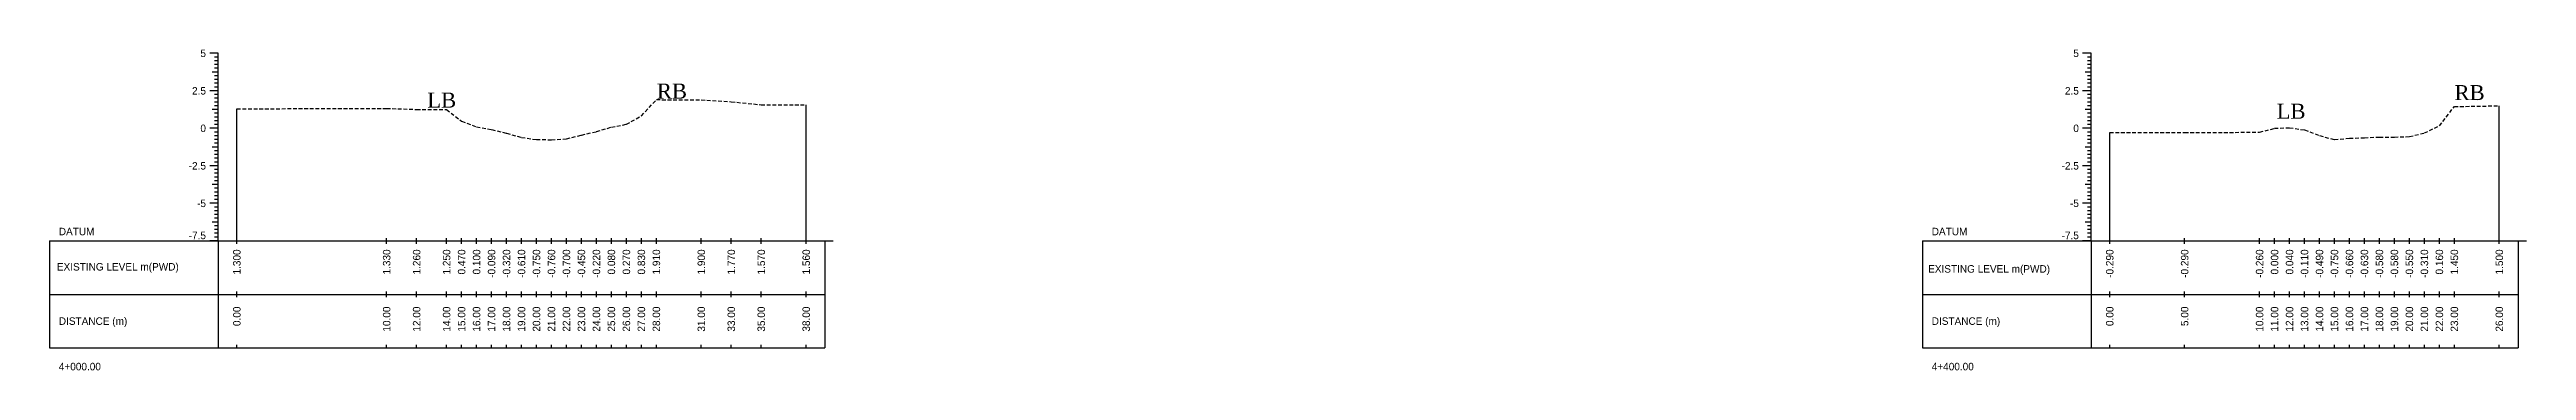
# Model space of a CAD drawing. Header units: inches. Extents: x 6579 to 9220, y -2276 to -1013.
# Drawn here: x 8655.2 to 8820.5, y -1119.5 to -1098.1 of the extents above; entities that cross this region are included whole.
import ezdxf
from ezdxf.enums import TextEntityAlignment as Align

# ---------------------------------------------------------------- set-up
doc = ezdxf.new("R2010")
doc.units = ezdxf.units.IN
doc.header["$MEASUREMENT"] = 0
doc.linetypes.add('HIDDEN', pattern=[0.375, 0.25, -0.125])
doc.layers.add('CS_Drawing', color=7, linetype='Continuous')
doc.layers.add('GL', color=3, linetype='HIDDEN')
doc.styles.add('romans', font='romans.shx')

msp = doc.modelspace()

# ---------------------------------------------------------------- linework, layer by layer
at = {"layer": 'CS_Drawing'}
for p, q in [((8666.45, -1098.39), (8665.89, -1098.39)), ((8666.45, -1098.39), (8666.06, -1098.39)), ((8666.45, -1098.39), (8666.22, -1098.39)), ((8666.45, -1098.64), (8666.22, -1098.64)), ((8666.45, -1098.89), (8666.22, -1098.89)), ((8666.45, -1099.14), (8666.22, -1099.14)), ((8666.45, -1110.89), (8666.45, -1098.39)), ((8791.45, -1098.39), (8790.89, -1098.39)), ((8791.45, -1098.39), (8791.06, -1098.39)), ((8791.45, -1098.39), (8791.22, -1098.39)), ((8791.45, -1098.64), (8791.22, -1098.64)), ((8791.45, -1098.89), (8791.22, -1098.89)), ((8791.45, -1099.14), (8791.22, -1099.14)), ((8791.45, -1110.89), (8791.45, -1098.39)), ((8666.45, -1100.89), (8665.89, -1100.89)), ((8666.45, -1099.64), (8666.06, -1099.64)), ((8666.45, -1100.89), (8666.06, -1100.89)), ((8666.45, -1099.39), (8666.22, -1099.39)), ((8666.45, -1099.64), (8666.22, -1099.64)), ((8666.45, -1099.89), (8666.22, -1099.89)), ((8666.45, -1100.14), (8666.22, -1100.14)), ((8666.45, -1100.39), (8666.22, -1100.39)), ((8666.45, -1100.64), (8666.22, -1100.64)), ((8666.45, -1100.89), (8666.22, -1100.89)), ((8791.45, -1100.89), (8790.89, -1100.89)), ((8791.45, -1099.64), (8791.06, -1099.64)), ((8791.45, -1100.89), (8791.06, -1100.89)), ((8791.45, -1099.39), (8791.22, -1099.39)), ((8791.45, -1099.64), (8791.22, -1099.64)), ((8791.45, -1099.89), (8791.22, -1099.89)), ((8791.45, -1100.14), (8791.22, -1100.14)), ((8791.45, -1100.39), (8791.22, -1100.39)), ((8791.45, -1100.64), (8791.22, -1100.64)), ((8791.45, -1100.89), (8791.22, -1100.89)), ((8666.45, -1102.14), (8666.06, -1102.14)), ((8666.45, -1101.14), (8666.22, -1101.14)), ((8666.45, -1101.39), (8666.22, -1101.39)), ((8666.45, -1101.64), (8666.22, -1101.64)), ((8666.45, -1101.89), (8666.22, -1101.89)), ((8666.45, -1102.14), (8666.22, -1102.14)), ((8666.45, -1102.39), (8666.22, -1102.39)), ((8667.7, -1110.89), (8667.7, -1102.09)), ((8705.7, -1110.89), (8705.7, -1101.83)), ((8791.45, -1102.14), (8791.06, -1102.14)), ((8791.45, -1101.14), (8791.22, -1101.14)), ((8791.45, -1101.39), (8791.22, -1101.39)), ((8791.45, -1101.64), (8791.22, -1101.64)), ((8791.45, -1101.89), (8791.22, -1101.89)), ((8791.45, -1102.14), (8791.22, -1102.14)), ((8791.45, -1102.39), (8791.22, -1102.39)), ((8818.7, -1110.89), (8818.7, -1101.89)), ((8666.45, -1103.39), (8665.89, -1103.39)), ((8666.45, -1103.39), (8666.06, -1103.39)), ((8666.45, -1102.64), (8666.22, -1102.64)), ((8666.45, -1102.89), (8666.22, -1102.89)), ((8666.45, -1103.14), (8666.22, -1103.14)), ((8666.45, -1103.39), (8666.22, -1103.39)), ((8666.45, -1103.64), (8666.22, -1103.64)), ((8666.45, -1103.89), (8666.22, -1103.89)), ((8666.45, -1104.14), (8666.22, -1104.14)), ((8791.45, -1103.39), (8790.89, -1103.39)), ((8791.45, -1103.39), (8791.06, -1103.39)), ((8791.45, -1102.64), (8791.22, -1102.64)), ((8791.45, -1102.89), (8791.22, -1102.89)), ((8791.45, -1103.14), (8791.22, -1103.14)), ((8791.45, -1103.39), (8791.22, -1103.39)), ((8791.45, -1103.64), (8791.22, -1103.64)), ((8791.45, -1103.89), (8791.22, -1103.89)), ((8791.45, -1104.14), (8791.22, -1104.14)), ((8792.7, -1110.89), (8792.7, -1103.68)), ((8666.45, -1105.89), (8665.89, -1105.89)), ((8666.45, -1104.64), (8666.06, -1104.64)), ((8666.45, -1105.89), (8666.06, -1105.89)), ((8666.45, -1104.39), (8666.22, -1104.39)), ((8666.45, -1104.64), (8666.22, -1104.64)), ((8666.45, -1104.89), (8666.22, -1104.89)), ((8666.45, -1105.14), (8666.22, -1105.14)), ((8666.45, -1105.39), (8666.22, -1105.39)), ((8666.45, -1105.64), (8666.22, -1105.64)), ((8666.45, -1105.89), (8666.22, -1105.89)), ((8791.45, -1105.89), (8790.89, -1105.89)), ((8791.45, -1104.64), (8791.06, -1104.64)), ((8791.45, -1105.89), (8791.06, -1105.89)), ((8791.45, -1104.39), (8791.22, -1104.39)), ((8791.45, -1104.64), (8791.22, -1104.64)), ((8791.45, -1104.89), (8791.22, -1104.89)), ((8791.45, -1105.14), (8791.22, -1105.14)), ((8791.45, -1105.39), (8791.22, -1105.39)), ((8791.45, -1105.64), (8791.22, -1105.64)), ((8791.45, -1105.89), (8791.22, -1105.89)), ((8666.45, -1107.14), (8666.06, -1107.14)), ((8666.45, -1106.14), (8666.22, -1106.14)), ((8666.45, -1106.39), (8666.22, -1106.39)), ((8666.45, -1106.64), (8666.22, -1106.64)), ((8666.45, -1106.89), (8666.22, -1106.89)), ((8666.45, -1107.14), (8666.22, -1107.14)), ((8666.45, -1107.39), (8666.22, -1107.39)), ((8791.45, -1107.14), (8791.06, -1107.14)), ((8791.45, -1106.14), (8791.22, -1106.14)), ((8791.45, -1106.39), (8791.22, -1106.39)), ((8791.45, -1106.64), (8791.22, -1106.64)), ((8791.45, -1106.89), (8791.22, -1106.89)), ((8791.45, -1107.14), (8791.22, -1107.14)), ((8791.45, -1107.39), (8791.22, -1107.39)), ((8666.45, -1108.39), (8665.89, -1108.39)), ((8666.45, -1108.39), (8666.06, -1108.39)), ((8666.45, -1107.64), (8666.22, -1107.64)), ((8666.45, -1107.89), (8666.22, -1107.89)), ((8666.45, -1108.14), (8666.22, -1108.14)), ((8666.45, -1108.39), (8666.22, -1108.39)), ((8666.45, -1108.64), (8666.22, -1108.64)), ((8666.45, -1108.89), (8666.22, -1108.89)), ((8666.45, -1109.14), (8666.22, -1109.14)), ((8791.45, -1108.39), (8790.89, -1108.39)), ((8791.45, -1108.39), (8791.06, -1108.39)), ((8791.45, -1107.64), (8791.22, -1107.64)), ((8791.45, -1107.89), (8791.22, -1107.89)), ((8791.45, -1108.14), (8791.22, -1108.14)), ((8791.45, -1108.39), (8791.22, -1108.39)), ((8791.45, -1108.64), (8791.22, -1108.64)), ((8791.45, -1108.89), (8791.22, -1108.89)), ((8791.45, -1109.14), (8791.22, -1109.14)), ((8655.2, -1110.89), (8666.45, -1110.89)), ((8655.2, -1110.89), (8655.2, -1118.02)), ((8666.45, -1110.89), (8665.89, -1110.89)), ((8666.45, -1109.64), (8666.06, -1109.64)), ((8666.45, -1110.89), (8666.06, -1110.89)), ((8666.45, -1109.39), (8666.22, -1109.39)), ((8666.45, -1109.64), (8666.22, -1109.64)), ((8666.45, -1109.89), (8666.22, -1109.89)), ((8666.45, -1110.14), (8666.22, -1110.14)), ((8666.45, -1110.39), (8666.22, -1110.39)), ((8666.45, -1110.64), (8666.22, -1110.64)), ((8666.45, -1110.89), (8666.22, -1110.89)), ((8666.45, -1110.89), (8706.95, -1110.89)), ((8666.45, -1110.89), (8666.45, -1118.02)), ((8667.7, -1111.08), (8667.7, -1110.71)), ((8677.7, -1111.08), (8677.7, -1110.71)), ((8679.7, -1111.08), (8679.7, -1110.71)), ((8681.7, -1111.08), (8681.7, -1110.71)), ((8682.7, -1111.08), (8682.7, -1110.71)), ((8683.7, -1111.08), (8683.7, -1110.71)), ((8684.7, -1111.08), (8684.7, -1110.71)), ((8685.7, -1111.08), (8685.7, -1110.71)), ((8686.7, -1111.08), (8686.7, -1110.71)), ((8687.7, -1111.08), (8687.7, -1110.71)), ((8688.7, -1111.08), (8688.7, -1110.71)), ((8689.7, -1111.08), (8689.7, -1110.71)), ((8690.7, -1111.08), (8690.7, -1110.71)), ((8691.7, -1111.08), (8691.7, -1110.71)), ((8692.7, -1111.08), (8692.7, -1110.71)), ((8693.7, -1111.08), (8693.7, -1110.71)), ((8694.7, -1111.08), (8694.7, -1110.71)), ((8695.7, -1111.08), (8695.7, -1110.71)), ((8698.7, -1111.08), (8698.7, -1110.71)), ((8700.7, -1111.08), (8700.7, -1110.71)), ((8702.7, -1111.08), (8702.7, -1110.71)), ((8705.7, -1111.08), (8705.7, -1110.71)), ((8706.95, -1110.89), (8707.51, -1110.89)), ((8706.95, -1110.89), (8707.34, -1110.89)), ((8706.95, -1110.89), (8707.17, -1110.89)), ((8706.95, -1110.89), (8706.95, -1118.02)), ((8780.2, -1110.89), (8791.45, -1110.89)), ((8780.2, -1110.89), (8780.2, -1118.02)), ((8791.45, -1110.89), (8790.89, -1110.89)), ((8791.45, -1109.64), (8791.06, -1109.64)), ((8791.45, -1110.89), (8791.06, -1110.89)), ((8791.45, -1109.39), (8791.22, -1109.39)), ((8791.45, -1109.64), (8791.22, -1109.64)), ((8791.45, -1109.89), (8791.22, -1109.89)), ((8791.45, -1110.14), (8791.22, -1110.14)), ((8791.45, -1110.39), (8791.22, -1110.39)), ((8791.45, -1110.64), (8791.22, -1110.64)), ((8791.45, -1110.89), (8791.22, -1110.89)), ((8791.45, -1110.89), (8819.95, -1110.89)), ((8791.45, -1110.89), (8791.45, -1118.02)), ((8792.7, -1111.08), (8792.7, -1110.71)), ((8797.7, -1111.08), (8797.7, -1110.71)), ((8802.7, -1111.08), (8802.7, -1110.71)), ((8803.7, -1111.08), (8803.7, -1110.71)), ((8804.7, -1111.08), (8804.7, -1110.71)), ((8805.7, -1111.08), (8805.7, -1110.71)), ((8806.7, -1111.08), (8806.7, -1110.71)), ((8807.7, -1111.08), (8807.7, -1110.71)), ((8808.7, -1111.08), (8808.7, -1110.71)), ((8809.7, -1111.08), (8809.7, -1110.71)), ((8810.7, -1111.08), (8810.7, -1110.71)), ((8811.7, -1111.08), (8811.7, -1110.71)), ((8812.7, -1111.08), (8812.7, -1110.71)), ((8813.7, -1111.08), (8813.7, -1110.71)), ((8814.7, -1111.08), (8814.7, -1110.71)), ((8815.7, -1111.08), (8815.7, -1110.71)), ((8818.7, -1111.08), (8818.7, -1110.71)), ((8819.95, -1110.89), (8820.51, -1110.89)), ((8819.95, -1110.89), (8820.34, -1110.89)), ((8819.95, -1110.89), (8820.17, -1110.89)), ((8819.95, -1110.89), (8819.95, -1118.02)), ((8655.2, -1114.46), (8666.45, -1114.46)), ((8666.45, -1114.46), (8706.95, -1114.46)), ((8666.45, -1114.46), (8706.95, -1114.46)), ((8667.7, -1114.64), (8667.7, -1114.27)), ((8677.7, -1114.64), (8677.7, -1114.27)), ((8679.7, -1114.64), (8679.7, -1114.27)), ((8681.7, -1114.64), (8681.7, -1114.27)), ((8682.7, -1114.64), (8682.7, -1114.27)), ((8683.7, -1114.64), (8683.7, -1114.27)), ((8684.7, -1114.64), (8684.7, -1114.27)), ((8685.7, -1114.64), (8685.7, -1114.27)), ((8686.7, -1114.64), (8686.7, -1114.27)), ((8687.7, -1114.64), (8687.7, -1114.27)), ((8688.7, -1114.64), (8688.7, -1114.27)), ((8689.7, -1114.64), (8689.7, -1114.27)), ((8690.7, -1114.64), (8690.7, -1114.27)), ((8691.7, -1114.64), (8691.7, -1114.27)), ((8692.7, -1114.64), (8692.7, -1114.27)), ((8693.7, -1114.64), (8693.7, -1114.27)), ((8694.7, -1114.64), (8694.7, -1114.27)), ((8695.7, -1114.64), (8695.7, -1114.27)), ((8698.7, -1114.64), (8698.7, -1114.27)), ((8700.7, -1114.64), (8700.7, -1114.27)), ((8702.7, -1114.64), (8702.7, -1114.27)), ((8705.7, -1114.64), (8705.7, -1114.27)), ((8780.2, -1114.46), (8791.45, -1114.46)), ((8791.45, -1114.46), (8819.95, -1114.46)), ((8791.45, -1114.46), (8819.95, -1114.46)), ((8792.7, -1114.64), (8792.7, -1114.27)), ((8797.7, -1114.64), (8797.7, -1114.27)), ((8802.7, -1114.64), (8802.7, -1114.27)), ((8803.7, -1114.64), (8803.7, -1114.27)), ((8804.7, -1114.64), (8804.7, -1114.27)), ((8805.7, -1114.64), (8805.7, -1114.27)), ((8806.7, -1114.64), (8806.7, -1114.27)), ((8807.7, -1114.64), (8807.7, -1114.27)), ((8808.7, -1114.64), (8808.7, -1114.27)), ((8809.7, -1114.64), (8809.7, -1114.27)), ((8810.7, -1114.64), (8810.7, -1114.27)), ((8811.7, -1114.64), (8811.7, -1114.27)), ((8812.7, -1114.64), (8812.7, -1114.27)), ((8813.7, -1114.64), (8813.7, -1114.27)), ((8814.7, -1114.64), (8814.7, -1114.27)), ((8815.7, -1114.64), (8815.7, -1114.27)), ((8818.7, -1114.64), (8818.7, -1114.27)), ((8655.2, -1118.02), (8666.45, -1118.02)), ((8666.45, -1118.02), (8706.95, -1118.02)), ((8667.7, -1118.02), (8667.7, -1117.83)), ((8677.7, -1118.02), (8677.7, -1117.83)), ((8679.7, -1118.02), (8679.7, -1117.83)), ((8681.7, -1118.02), (8681.7, -1117.83)), ((8682.7, -1118.02), (8682.7, -1117.83)), ((8683.7, -1118.02), (8683.7, -1117.83)), ((8684.7, -1118.02), (8684.7, -1117.83)), ((8685.7, -1118.02), (8685.7, -1117.83)), ((8686.7, -1118.02), (8686.7, -1117.83)), ((8687.7, -1118.02), (8687.7, -1117.83)), ((8688.7, -1118.02), (8688.7, -1117.83)), ((8689.7, -1118.02), (8689.7, -1117.83)), ((8690.7, -1118.02), (8690.7, -1117.83)), ((8691.7, -1118.02), (8691.7, -1117.83)), ((8692.7, -1118.02), (8692.7, -1117.83)), ((8693.7, -1118.02), (8693.7, -1117.83)), ((8694.7, -1118.02), (8694.7, -1117.83)), ((8695.7, -1118.02), (8695.7, -1117.83)), ((8698.7, -1118.02), (8698.7, -1117.83)), ((8700.7, -1118.02), (8700.7, -1117.83)), ((8702.7, -1118.02), (8702.7, -1117.83)), ((8705.7, -1118.02), (8705.7, -1117.83)), ((8780.2, -1118.02), (8791.45, -1118.02)), ((8791.45, -1118.02), (8819.95, -1118.02)), ((8792.7, -1118.02), (8792.7, -1117.83)), ((8797.7, -1118.02), (8797.7, -1117.83)), ((8802.7, -1118.02), (8802.7, -1117.83)), ((8803.7, -1118.02), (8803.7, -1117.83)), ((8804.7, -1118.02), (8804.7, -1117.83)), ((8805.7, -1118.02), (8805.7, -1117.83)), ((8806.7, -1118.02), (8806.7, -1117.83)), ((8807.7, -1118.02), (8807.7, -1117.83)), ((8808.7, -1118.02), (8808.7, -1117.83)), ((8809.7, -1118.02), (8809.7, -1117.83)), ((8810.7, -1118.02), (8810.7, -1117.83)), ((8811.7, -1118.02), (8811.7, -1117.83)), ((8812.7, -1118.02), (8812.7, -1117.83)), ((8813.7, -1118.02), (8813.7, -1117.83)), ((8814.7, -1118.02), (8814.7, -1117.83)), ((8815.7, -1118.02), (8815.7, -1117.83)), ((8818.7, -1118.02), (8818.7, -1117.83))]:
    msp.add_line(p, q, dxfattribs=at)
at = {"layer": 'GL'}
for points in [[(8667.7, -1102.09), (8677.7, -1102.06), (8679.7, -1102.13), (8681.7, -1102.14), (8682.7, -1102.92), (8683.7, -1103.29), (8684.7, -1103.48), (8685.7, -1103.71), (8686.7, -1104), (8687.7, -1104.14), (8688.7, -1104.15), (8689.7, -1104.09), (8690.7, -1103.84), (8691.7, -1103.61), (8692.7, -1103.31), (8693.7, -1103.12), (8694.7, -1102.56), (8695.7, -1101.48), (8698.7, -1101.49), (8700.7, -1101.62), (8702.7, -1101.82), (8705.7, -1101.83)], [(8792.7, -1103.68), (8797.7, -1103.68), (8802.7, -1103.65), (8803.7, -1103.39), (8804.7, -1103.35), (8805.7, -1103.5), (8806.7, -1103.88), (8807.7, -1104.14), (8808.7, -1104.05), (8809.7, -1104.02), (8810.7, -1103.97), (8811.7, -1103.97), (8812.7, -1103.94), (8813.7, -1103.7), (8814.7, -1103.23), (8815.7, -1101.94), (8818.7, -1101.89)]]:
    msp.add_lwpolyline(points, dxfattribs=at)

# ---------------------------------------------------------------- texts
at = {"char_height": 1, "width": 263.4059, "attachment_point": 1, "style": 'romans'}
for s, insert in [('{\\fTimes New Roman|b0|i0|c0|p18;RB}', (8695.73, -1100.41)), ('{\\fTimes New Roman|b0|i0|c0|p18;RB}', (8815.71, -1100.51)), ('{\\fTimes New Roman|b0|i0|c0|p18;LB}', (8680.41, -1101.01)), ('{\\fTimes New Roman|b0|i0|c0|p18;LB}', (8803.84, -1101.75))]:
    msp.add_mtext(s, dxfattribs=dict(at, insert=insert))
at = {"layer": 'CS_Drawing'}
for s, p in [('5', (8665.64, -1098.39)), ('5', (8790.64, -1098.39)), ('2.5', (8665.64, -1100.89)), ('2.5', (8790.64, -1100.89)), ('0', (8665.64, -1103.39)), ('0', (8790.64, -1103.39)), ('-2.5', (8665.64, -1105.89)), ('-2.5', (8790.64, -1105.89)), ('-5', (8665.64, -1108.39)), ('-5', (8790.64, -1108.39))]:
    msp.add_text(s, height=0.5, dxfattribs=at).set_placement(p, align=Align.MIDDLE_RIGHT)
for s, p in [('DATUM', (8655.82, -1110.27)), ('DATUM', (8780.82, -1110.27)), ('EXISTING LEVEL m(PWD)', (8655.69, -1112.62)), ('EXISTING LEVEL m(PWD)', (8780.58, -1112.76)), ('DISTANCE (m)', (8655.82, -1116.24)), ('DISTANCE (m)', (8780.82, -1116.24)), ('4+000.00', (8655.82, -1119.27)), ('4+400.00', (8780.82, -1119.27))]:
    msp.add_text(s, height=0.5, dxfattribs=at).set_placement(p, align=Align.MIDDLE_LEFT)
for p in [(8665.64, -1110.78), (8790.64, -1110.78)]:
    msp.add_text('-7.5', height=0.5, dxfattribs=at).set_placement(p, align=Align.RIGHT)
for s, p in [('1.300', (8667.7, -1111.46)), ('1.330', (8677.7, -1111.46)), ('1.260', (8679.7, -1111.46)), ('1.250', (8681.7, -1111.46)), ('0.470', (8682.7, -1111.46)), ('0.100', (8683.7, -1111.46)), ('-0.090', (8684.7, -1111.46)), ('-0.320', (8685.7, -1111.46)), ('-0.610', (8686.7, -1111.46)), ('-0.750', (8687.7, -1111.46)), ('-0.760', (8688.7, -1111.46)), ('-0.700', (8689.7, -1111.46)), ('-0.450', (8690.7, -1111.46)), ('-0.220', (8691.7, -1111.46)), ('0.080', (8692.7, -1111.46)), ('0.270', (8693.7, -1111.46)), ('0.830', (8694.7, -1111.46)), ('1.910', (8695.7, -1111.46)), ('1.900', (8698.7, -1111.46)), ('1.770', (8700.7, -1111.46)), ('1.570', (8702.7, -1111.46)), ('1.560', (8705.7, -1111.46)), ('-0.290', (8792.7, -1111.46)), ('-0.290', (8797.7, -1111.46)), ('-0.260', (8802.7, -1111.46)), ('0.000', (8803.7, -1111.46)), ('0.040', (8804.7, -1111.46)), ('-0.110', (8805.7, -1111.46)), ('-0.490', (8806.7, -1111.46)), ('-0.750', (8807.7, -1111.46)), ('-0.660', (8808.7, -1111.46)), ('-0.630', (8809.7, -1111.46)), ('-0.580', (8810.7, -1111.46)), ('-0.580', (8811.7, -1111.46)), ('-0.550', (8812.7, -1111.46)), ('-0.310', (8813.7, -1111.46)), ('0.160', (8814.7, -1111.46)), ('1.450', (8815.7, -1111.46)), ('1.500', (8818.7, -1111.46)), ('0.00', (8667.7, -1115.27)), ('10.00', (8677.7, -1115.27)), ('12.00', (8679.7, -1115.27)), ('14.00', (8681.7, -1115.27)), ('15.00', (8682.7, -1115.27)), ('16.00', (8683.7, -1115.27)), ('17.00', (8684.7, -1115.27)), ('18.00', (8685.7, -1115.27)), ('19.00', (8686.7, -1115.27)), ('20.00', (8687.7, -1115.27)), ('21.00', (8688.7, -1115.27)), ('22.00', (8689.7, -1115.27)), ('23.00', (8690.7, -1115.27)), ('24.00', (8691.7, -1115.27)), ('25.00', (8692.7, -1115.27)), ('26.00', (8693.7, -1115.27)), ('27.00', (8694.7, -1115.27)), ('28.00', (8695.7, -1115.27)), ('31.00', (8698.7, -1115.27)), ('33.00', (8700.7, -1115.27)), ('35.00', (8702.7, -1115.27)), ('38.00', (8705.7, -1115.27)), ('0.00', (8792.7, -1115.27)), ('5.00', (8797.7, -1115.27)), ('10.00', (8802.7, -1115.27)), ('11.00', (8803.7, -1115.27)), ('12.00', (8804.7, -1115.27)), ('13.00', (8805.7, -1115.27)), ('14.00', (8806.7, -1115.27)), ('15.00', (8807.7, -1115.27)), ('16.00', (8808.7, -1115.27)), ('17.00', (8809.7, -1115.27)), ('18.00', (8810.7, -1115.27)), ('19.00', (8811.7, -1115.27)), ('20.00', (8812.7, -1115.27)), ('21.00', (8813.7, -1115.27)), ('22.00', (8814.7, -1115.27)), ('23.00', (8815.7, -1115.27)), ('26.00', (8818.7, -1115.27))]:
    msp.add_text(s, height=0.5, rotation=90, dxfattribs=at).set_placement(p, align=Align.MIDDLE_RIGHT)

doc.saveas('drawing.dxf')
